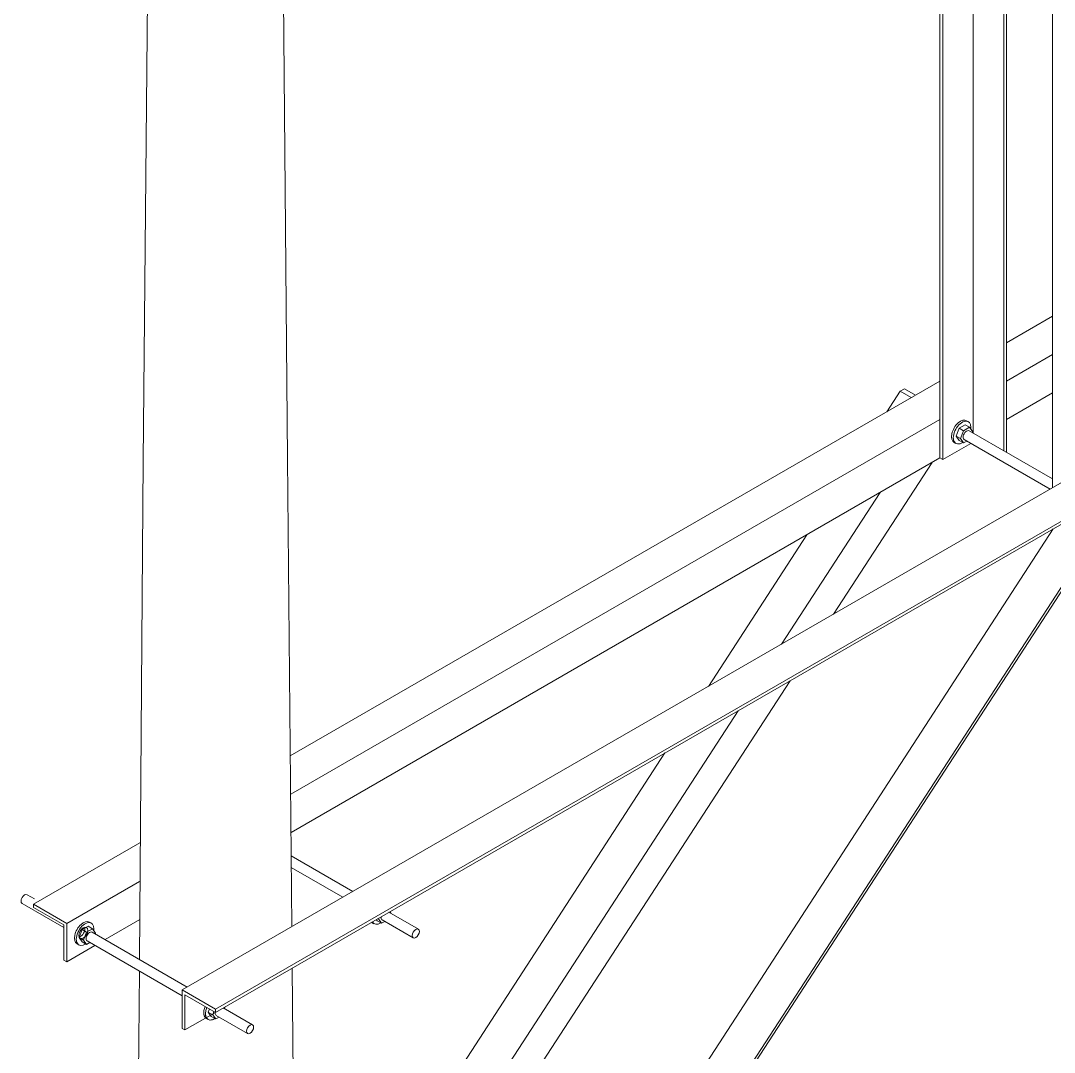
# Model space of a CAD drawing. Header units: millimetres. Extents: x 1804 to 3757, y 2643 to 7323.
# Drawn here: x 2169.24 to 2181.14, y 3184.52 to 3196.4 of the extents above; entities that cross this region are included whole.
import ezdxf

# ---------------------------------------------------------------- set-up
doc = ezdxf.new("R2010")
doc.units = ezdxf.units.MM

msp = doc.modelspace()

# ---------------------------------------------------------------- linework, layer by layer
at = {"linetype": 'Continuous', "lineweight": 0, "extrusion": (-1.11022e-16, 0.816497, 0.57735)}
for p, q in [((2179.822, 3195.69), (2179.822, 3201.588)), ((2179.854, 3195.709), (2179.854, 3201.606)), ((2180.205, 3195.911), (2180.205, 3197.545)), ((2180.556, 3196.114), (2180.556, 3197.342)), ((2180.588, 3196.133), (2180.588, 3197.324)), ((2170.708, 3197.193), (2170.654, 3191.327)), ((2172.263, 3197.075), (2172.315, 3191.356)), ((2181.118, 3191.021), (2181.118, 3196.918)), ((2180.556, 3191.445), (2180.556, 3196.114)), ((2180.588, 3191.427), (2180.588, 3196.133)), ((2180.205, 3191.648), (2180.205, 3195.911)), ((2179.822, 3191.363), (2179.822, 3195.69)), ((2179.854, 3191.345), (2179.854, 3195.709)), ((2185.274, 3193.42), (2171.102, 3185.238)), ((2181.118, 3192.996), (2180.588, 3192.69)), ((2185.044, 3192.845), (2171.485, 3185.017)), ((2185.044, 3192.808), (2171.485, 3184.979)), ((2181.118, 3192.554), (2180.588, 3192.248)), ((2179.822, 3192.248), (2172.347, 3187.932)), ((2179.363, 3192.13), (2179.21, 3191.894)), ((2179.413, 3192.159), (2179.363, 3192.13)), ((2179.363, 3192.13), (2179.491, 3192.057)), ((2179.541, 3192.086), (2179.413, 3192.159)), ((2181.118, 3192.112), (2180.588, 3191.806)), ((2179.822, 3191.806), (2172.351, 3187.492)), ((2180.129, 3191.792), (2180.149, 3191.78)), ((2180.042, 3191.705), (2180.007, 3191.615)), ((2180.112, 3191.745), (2180.042, 3191.705)), ((2180.093, 3191.675), (2180.042, 3191.705)), ((2180.058, 3191.585), (2180.093, 3191.675)), ((2180.093, 3191.675), (2180.163, 3191.716)), ((2180.163, 3191.716), (2180.112, 3191.745)), ((2180.157, 3191.675), (2181.118, 3191.121)), ((2180.163, 3191.716), (2180.198, 3191.666)), ((2180.198, 3191.666), (2180.194, 3191.654)), ((2180.176, 3191.531), (2179.854, 3191.345)), ((2179.984, 3191.542), (2180.005, 3191.53)), ((2180.058, 3191.585), (2180.007, 3191.615)), ((2180.007, 3191.615), (2180.042, 3191.565)), ((2180.093, 3191.535), (2180.042, 3191.565)), ((2180.093, 3191.535), (2180.058, 3191.585)), ((2180.131, 3191.557), (2180.093, 3191.535)), ((2180.099, 3191.575), (2181.089, 3191.004)), ((2170.654, 3191.327), (2170.613, 3185.587)), ((2172.315, 3191.356), (2172.365, 3185.967)), ((2179.822, 3191.363), (2172.355, 3187.052)), ((2179.731, 3191.311), (2178.598, 3189.565)), ((2179.854, 3191.345), (2179.822, 3191.363)), ((2179.133, 3190.966), (2177.999, 3189.22)), ((2181.777, 3190.737), (2172.418, 3176.328)), ((2181.827, 3190.766), (2172.439, 3176.312)), ((2181.126, 3190.546), (2172.035, 3176.55)), ((2178.29, 3190.479), (2177.157, 3188.733)), ((2178.099, 3188.798), (2172.419, 3180.053)), ((2177.501, 3188.453), (2172.414, 3180.621)), ((2176.658, 3187.966), (2172.406, 3181.42)), ((2170.614, 3186.932), (2169.391, 3186.226)), ((2172.357, 3186.782), (2173.067, 3186.372)), ((2172.358, 3186.648), (2172.952, 3186.306)), ((2170.61, 3186.487), (2169.774, 3186.004)), ((2169.318, 3186.334), (2169.402, 3186.285)), ((2169.26, 3186.234), (2169.287, 3186.219)), ((2169.287, 3186.219), (2169.742, 3185.956)), ((2169.774, 3186.004), (2169.391, 3186.226)), ((2169.391, 3186.226), (2169.391, 3186.188)), ((2169.391, 3186.188), (2169.742, 3185.986)), ((2170.616, 3186.048), (2170.215, 3185.817)), ((2173.336, 3186.048), (2173.346, 3186.035)), ((2173.346, 3186.035), (2173.336, 3186.048)), ((2173.362, 3186.055), (2173.355, 3186.059)), ((2173.362, 3186.055), (2173.355, 3186.059)), ((2173.362, 3186.055), (2173.366, 3186.065)), ((2173.362, 3186.055), (2173.366, 3186.065)), ((2173.397, 3186.005), (2173.362, 3186.055)), ((2173.397, 3186.005), (2173.362, 3186.055)), ((2173.482, 3186.133), (2173.82, 3185.938)), ((2173.502, 3186.136), (2173.497, 3186.124)), ((2173.502, 3186.136), (2173.497, 3186.124)), ((2173.498, 3186.142), (2173.502, 3186.136)), ((2173.498, 3186.142), (2173.502, 3186.136)), ((2169.742, 3185.986), (2169.742, 3185.581)), ((2169.774, 3185.562), (2169.774, 3186.004)), ((2169.916, 3185.842), (2169.951, 3185.932)), ((2169.951, 3185.932), (2170.021, 3185.972)), ((2170.002, 3185.902), (2169.951, 3185.932)), ((2170.002, 3185.902), (2170.072, 3185.943)), ((2170.072, 3185.943), (2170.021, 3185.972)), ((2170.038, 3186.019), (2170.058, 3186.007)), ((2170.072, 3185.943), (2170.107, 3185.893)), ((2173.288, 3186.011), (2173.308, 3186)), ((2173.288, 3186.011), (2173.308, 3186)), ((2173.397, 3186.005), (2173.346, 3186.035)), ((2173.397, 3186.005), (2173.346, 3186.035)), ((2173.435, 3186.027), (2173.397, 3186.005)), ((2173.435, 3186.027), (2173.397, 3186.005)), ((2173.403, 3186.045), (2173.762, 3185.838)), ((2169.967, 3185.812), (2169.916, 3185.842)), ((2169.951, 3185.792), (2169.916, 3185.842)), ((2169.967, 3185.812), (2170.002, 3185.902)), ((2170.002, 3185.762), (2169.967, 3185.812)), ((2170.066, 3185.903), (2171.159, 3185.271)), ((2170.107, 3185.893), (2170.102, 3185.881)), ((2170.099, 3185.75), (2169.774, 3185.562)), ((2169.893, 3185.769), (2169.914, 3185.757)), ((2170.002, 3185.762), (2169.951, 3185.792)), ((2170.04, 3185.784), (2170.002, 3185.762)), ((2170.008, 3185.802), (2171.102, 3185.171)), ((2169.742, 3185.581), (2169.774, 3185.562)), ((2170.611, 3185.454), (2170.524, 3177.181)), ((2172.369, 3185.49), (2172.445, 3177.181)), ((2171.102, 3185.238), (2171.485, 3185.017)), ((2171.102, 3184.795), (2171.102, 3185.238)), ((2171.134, 3185.182), (2171.134, 3184.777)), ((2171.485, 3184.979), (2171.134, 3185.182)), ((2171.485, 3184.979), (2171.134, 3184.777)), ((2171.403, 3184.983), (2171.417, 3185.019)), ((2171.454, 3184.953), (2171.403, 3184.983)), ((2171.403, 3184.983), (2171.438, 3184.933)), ((2171.454, 3184.953), (2171.403, 3184.983)), ((2171.438, 3184.933), (2171.403, 3184.983)), ((2171.454, 3184.953), (2171.468, 3184.989)), ((2171.454, 3184.953), (2171.468, 3184.989)), ((2171.485, 3185.017), (2171.485, 3184.979)), ((2171.485, 3185.017), (2171.485, 3184.979)), ((2171.485, 3185.017), (2171.485, 3184.979)), ((2171.575, 3185.031), (2171.912, 3184.836)), ((2171.59, 3185.04), (2171.594, 3185.034)), ((2171.59, 3185.04), (2171.594, 3185.034)), ((2171.594, 3185.034), (2171.59, 3185.023)), ((2171.594, 3185.034), (2171.59, 3185.023)), ((2171.38, 3184.91), (2171.401, 3184.898)), ((2171.38, 3184.91), (2171.401, 3184.898)), ((2171.489, 3184.904), (2171.438, 3184.933)), ((2171.489, 3184.904), (2171.438, 3184.933)), ((2171.489, 3184.904), (2171.454, 3184.953)), ((2171.489, 3184.904), (2171.454, 3184.953)), ((2171.527, 3184.926), (2171.489, 3184.904)), ((2171.527, 3184.926), (2171.489, 3184.904)), ((2171.495, 3184.944), (2171.855, 3184.736)), ((2171.134, 3184.777), (2171.102, 3184.795))]:
    msp.add_line(p, q, dxfattribs=at)
at = {"linetype": 'Continuous', "lineweight": 0}
for centre, major_axis, start_param, end_param in [((2180.057, 3191.667), (0.072, 0.125), 0, 3.141593), ((2180.077, 3191.655), (0.072, 0.125), 5.497787, 10.271767), ((2180.128, 3191.625), (0.0289, 0.05), 0, 3.141593), ((2180.077, 3191.655), (0.072, 0.125), 5.340099, 5.497787), ((2169.289, 3186.284), (-0.0289, -0.05), 3.141593, 6.283185), ((2173.432, 3186.095), (0.0289, 0.05), 2.181343, 3.141593), ((2169.965, 3185.894), (0.072, 0.125), 0, 3.141593), ((2169.986, 3185.882), (0.072, 0.125), 5.497787, 10.271767), ((2169.933, 3185.912), (-0.0361, -0.0625), 0.461707, 2.679885), ((2169.986, 3185.882), (0.072, 0.125), 5.340099, 5.497787), ((2173.36, 3186.137), (0.072, 0.125), 3.038282, 3.141593), ((2173.381, 3186.125), (0.072, 0.125), 2.801147, 3.988582), ((2173.381, 3186.125), (0.072, 0.125), 9.084333, 10.271767), ((2170.037, 3185.853), (0.0289, 0.05), 0, 3.141593), ((2171.453, 3185.035), (0.072, 0.125), 1.795419, 3.141593), ((2171.473, 3185.023), (0.072, 0.125), 8.078604, 10.271767), ((2171.524, 3184.994), (0.0289, 0.05), 2.161381, 3.141593), ((2171.453, 3185.035), (0.072, 0.125), 2.536121, 3.141593), ((2171.473, 3185.023), (0.072, 0.125), 2.335151, 3.988582)]:
    msp.add_ellipse(centre, major_axis=major_axis, ratio=0.57735, start_param=start_param, end_param=end_param, dxfattribs=at)
for centre, major_axis in [((2169.965, 3185.894), (0.0361, 0.0625)), ((2173.791, 3185.888), (0.0289, 0.05)), ((2171.884, 3184.786), (0.0289, 0.05))]:
    msp.add_ellipse(centre, major_axis=major_axis, ratio=0.57735, dxfattribs=at)

doc.saveas('drawing.dxf')
